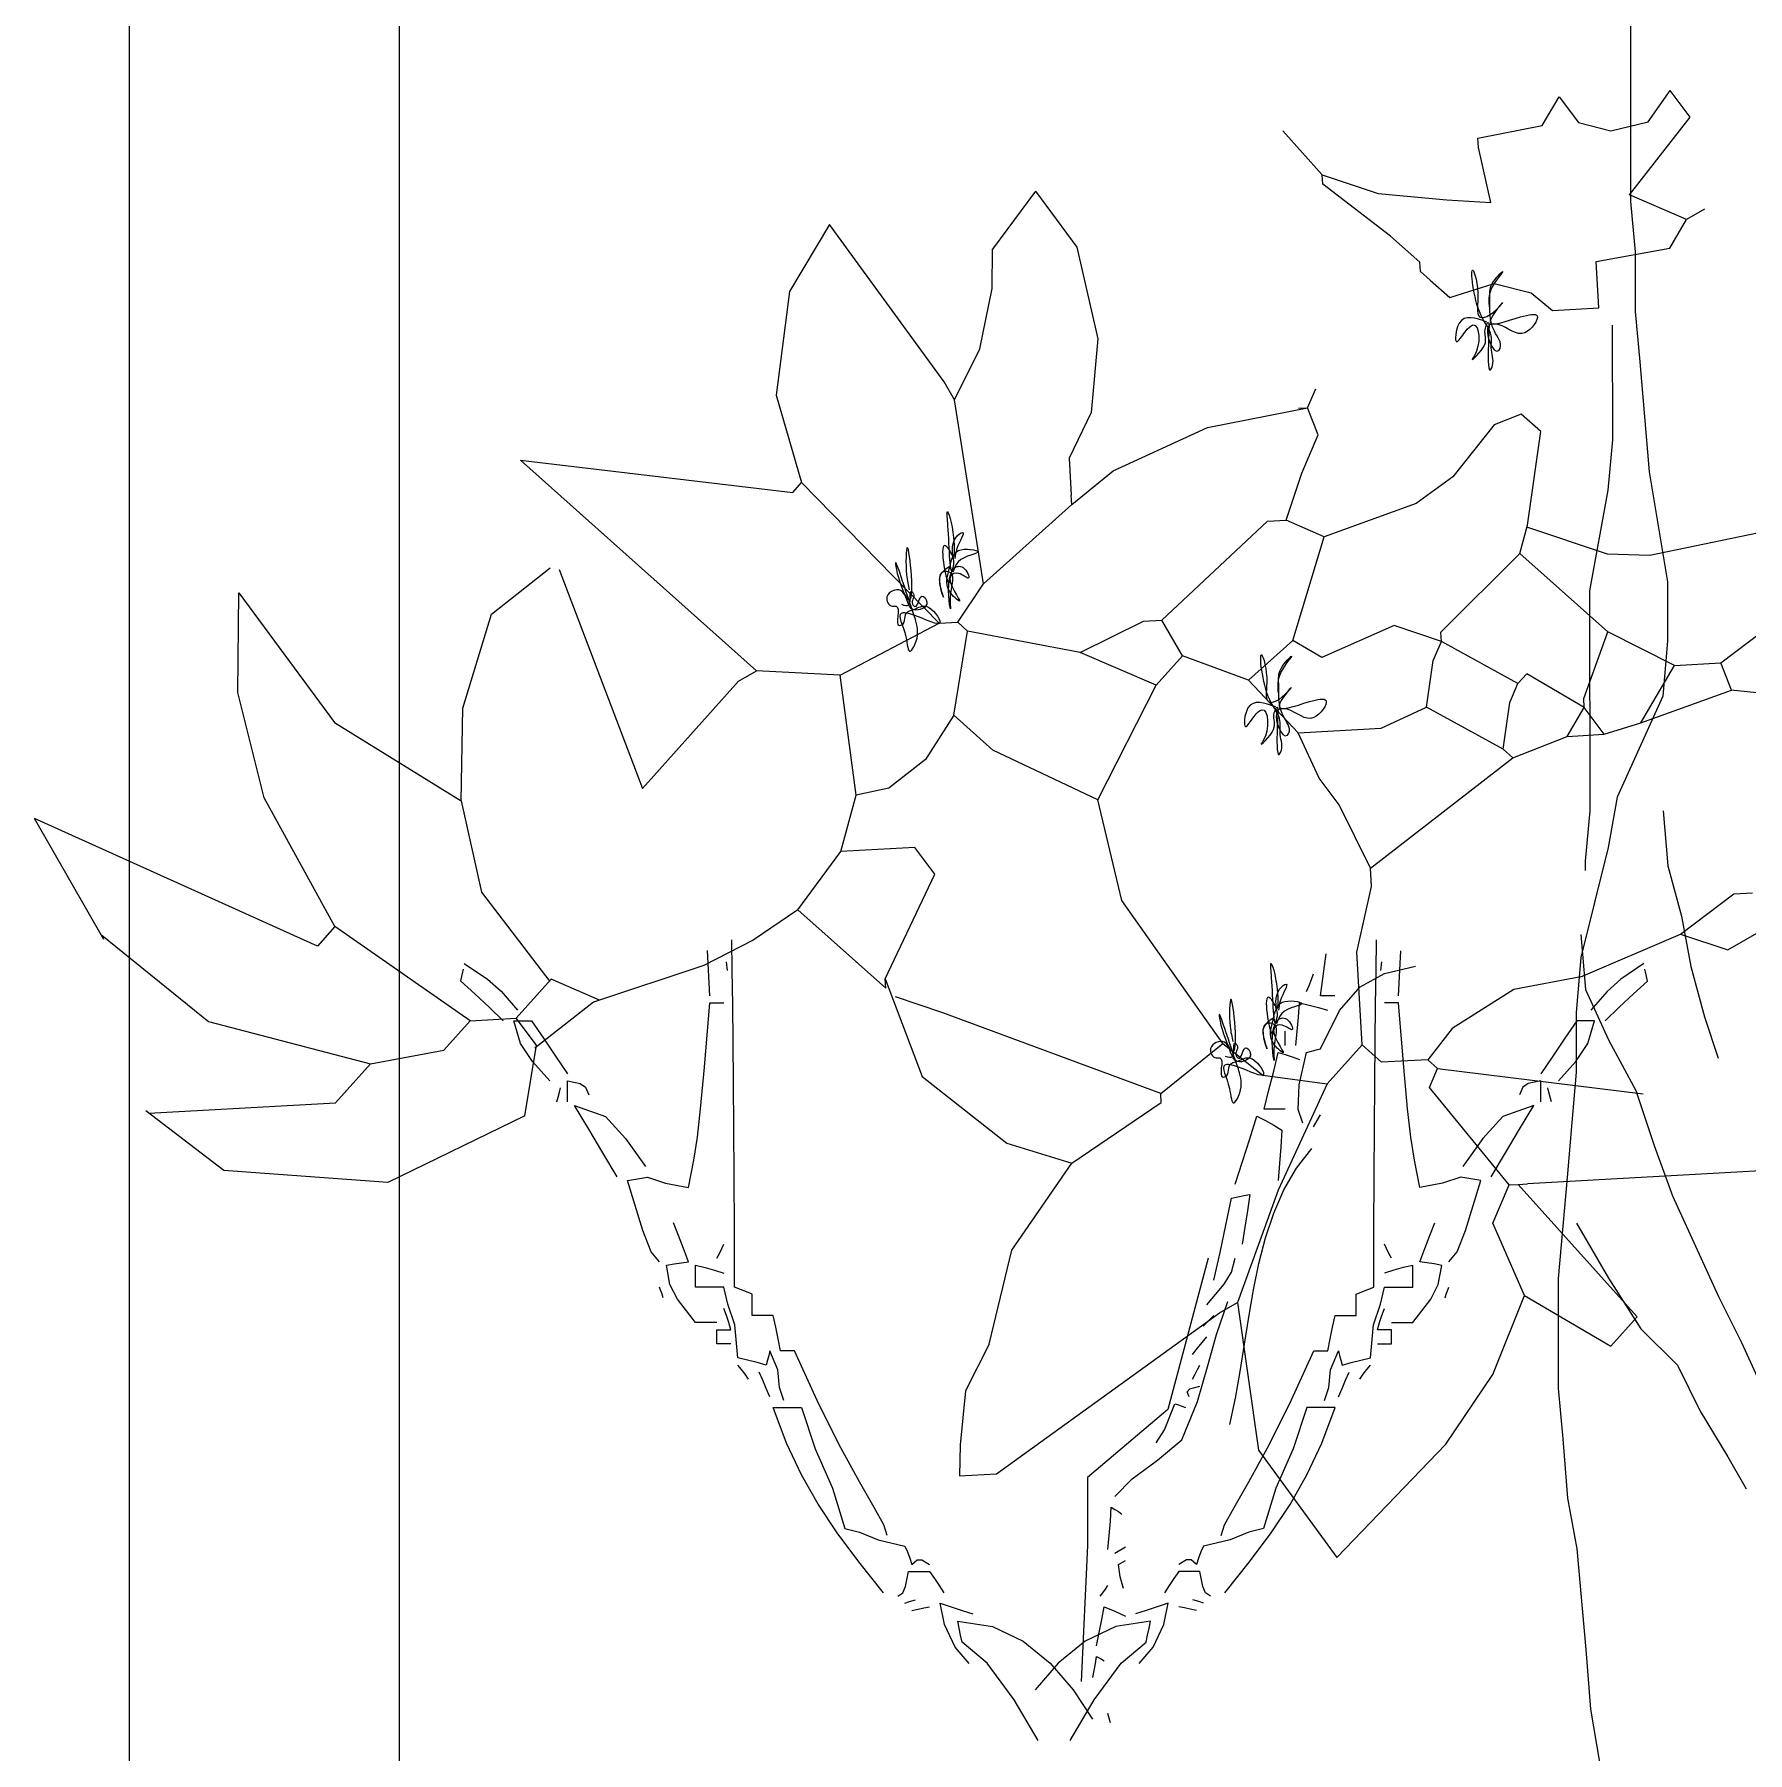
# Model space of a CAD drawing. Header units: millimetres. Extents: x -414464 to 1686, y -90036 to 108605.
# Drawn here: x -141581 to -141105.7, y 5668.5 to 6145.1 of the extents above; entities that cross this region are included whole.
import ezdxf

# ---------------------------------------------------------------- set-up
doc = ezdxf.new("R2010")
doc.units = ezdxf.units.MM
doc.header["$LTSCALE"] = 1000
doc.header["$MEASUREMENT"] = 0
doc.linetypes.add('AUDIT_D_120904163729-0', pattern=[0])
doc.layers.get('0').update_dxf_attribs({"linetype": 'AUDIT_D_120904163729-0'})
for name, color, linetype in [('Lawn', 7, 'Continuous'), ('Layer5', 100, 'Continuous'), ('sb shrubs', 1, 'Continuous'), ('sb-design', 3, 'Continuous')]:
    doc.layers.add(name, color=color, linetype=linetype)
doc.styles.add('ATTR', font='romans.shx', dxfattribs={"width": 0.8, "height": 0.7})

# ---------------------------------------------------------------- blocks, each defined once
blk = doc.blocks.new('TREEE')
at = {"layer": 'Layer5', "color": 24}
for points in [[(0.758, 63.131), (0.75, 54.179), (0.672, 53.322), (0.671, 52.31), (0.592, 51.454), (0.435, 49.586), (0.122, 47.718), (0.121, 46.706), (0.198, 45.772), (0.974, 44.059), (1.129, 43.202), (1.595, 41.334), (1.672, 40.399), (1.671, 39.387), (1.748, 38.531), (1.825, 37.597), (1.979, 35.884), (1.977, 34.016), (1.899, 33.16), (1.82, 32.148), (1.663, 31.292), (1.506, 29.579), (1.427, 28.567), (1.271, 27.633)], [(1.06, 52.077), (1.058, 50.13), (1.135, 49.274), (1.445, 47.561), (1.441, 43.825), (1.518, 42.968), (1.518, 42.813)], [(0.196, 43.826), (0.117, 42.892), (-0.117, 42.036), (-0.274, 41.18), (-0.508, 40.324), (-0.742, 39.623)], [(1.595, 41.723), (1.516, 40.789), (1.126, 39.933), (0.659, 39.077), (0.346, 38.143), (0.034, 37.287), (-0.746, 35.575), (-1.136, 34.797), (-1.526, 33.941), (-1.682, 33.708)], [(1.668, 36.819), (1.123, 35.885), (0.577, 35.029), (-0.046, 34.407), (-0.436, 33.629), (-0.904, 32.851), (-1.216, 32.306)]]:
    blk.add_lwpolyline(points, dxfattribs=at)
blk = doc.blocks.new('A$C3E916B73')
at = {"layer": 'sb shrubs', "color": 96}
for p, q in [((-5.583, 6.309), (-4.983, 7.234)), ((-4.983, 7.234), (-4.029, 6.346)), ((-8.072, 6.381), (-7.764, 6.381)), ((-8.054, 6.124), (-8.072, 6.381)), ((-7.764, 6.381), (-5.843, 5.151)), ((-5.689, 5.074), (-5.583, 6.309)), ((-4.029, 6.346), (-3.606, 5.791)), ((-7.983, 5.68), (-8.054, 6.124)), ((-3.606, 5.791), (-3.306, 5.151)), ((-7.765, 5.305), (-7.983, 5.68)), ((-3.306, 5.151), (-2.614, 5.612)), ((-2.614, 5.612), (-2.383, 5.382)), ((-7.765, 5.305), (-7.534, 4.536)), ((-2.383, 5.382), (-3.306, 4.228)), ((-5.843, 5.151), (-5.689, 5.074)), ((-3.306, 5.151), (-3.536, 4.536)), ((-5.3, 4.164), (-5.689, 5.074)), ((-7.534, 4.536), (-6.996, 3.844)), ((-3.536, 4.536), (-3.382, 4.228)), ((-4.843, 3.306), (-5.3, 4.164)), ((-3.382, 4.228), (-3.998, 3.383)), ((-3.382, 4.228), (-3.306, 4.228)), ((-3.306, 4.228), (-3.229, 4.228)), ((-0.738, 4.228), (-3.229, 4.228)), ((-7.524, 3.646), (-6.996, 3.844)), ((-6.996, 3.844), (-6.227, 3.383)), ((-12.674, 3.684), (-14.026, 3.507)), ((-11.507, 3.195), (-12.674, 3.684)), ((-8.195, 3.054), (-7.524, 3.646)), ((-14.026, 3.507), (-14.646, 2.976)), ((-3.921, 3.229), (-2.229, 3.536)), ((-6.227, 3.306), (-7.995, 2.537)), ((-6.227, 3.383), (-6.227, 3.306)), ((-6.227, 3.306), (-5.689, 2.921)), ((-5.371, 3.202), (-4.843, 3.306)), ((-4.843, 3.306), (-4.536, 2.998)), ((-3.998, 3.383), (-3.921, 3.229)), ((-11.507, 3.195), (-11.378, 2.614)), ((-5.689, 2.921), (-5.371, 3.202)), ((-4.382, 3.152), (-4.536, 2.998)), ((-3.998, 3.152), (-4.382, 3.152)), ((-3.921, 3.229), (-3.998, 3.152)), ((-3.782, 2.906), (-3.998, 3.152)), ((-14.622, 2.998), (-13.069, 2.998)), ((-13.069, 2.998), (-12.762, 2.691)), ((-8.456, 2.229), (-8.195, 3.054)), ((-4.536, 2.998), (-4.536, 2.229)), ((-5.689, 2.921), (-6.458, 1.691)), ((-3.253, 2.611), (-3.782, 2.906)), ((-14.083, 2.267), (-12.762, 2.691)), ((-12.762, 2.691), (-12.147, 2.614)), ((-12.147, 2.614), (-11.916, 2.383)), ((-11.378, 2.614), (-11.532, 2.383)), ((-10.884, 2.285), (-11.392, 2.64)), ((-2.691, 2.537), (-3.253, 2.611)), ((-7.995, 2.537), (-8.38, 2.383)), ((-2.691, 2.537), (-1.845, 2.229)), ((-11.916, 2.383), (-12.992, 1.538)), ((-11.916, 2.383), (-11.532, 2.383)), ((-11.224, 2.076), (-11.532, 2.383)), ((-9.952, 2.034), (-10.884, 2.285)), ((-8.456, 2.306), (-9.148, 1.615)), ((-8.456, 2.306), (-8.456, 2.229)), ((-1.845, 2.229), (-1.461, 2.383)), ((-1.461, 2.383), (-1.153, 2.229)), ((-14.928, 1.5), (-14.083, 2.267)), ((-10.833, 2.271), (-11.224, 2.076)), ((-8.456, 2.229), (-7.995, 1.384)), ((-4.536, 2.229), (-4.382, 1.691)), ((-1.845, 2.229), (-1.384, 1.922)), ((-11.76, 1.323), (-11.237, 2.093)), ((-9.533, 1.845), (-9.952, 2.034)), ((-1.384, 1.922), (-1.23, 1.922)), ((-9.148, 1.615), (-9.533, 1.845)), ((-13.146, 1.691), (-15.432, 0.503)), ((-12.992, 1.538), (-13.146, 1.691)), ((-9.148, 1.615), (-8.764, 1.153)), ((-6.458, 1.691), (-6.611, 0.846)), ((-4.382, 1.691), (-4.382, 1.538)), ((-14.914, 1.538), (-15.432, 0.503)), ((-12.992, 1.538), (-13.519, 0.438)), ((-4.382, 1.538), (-4.613, 0.999)), ((-4.382, 1.538), (-3.152, 0.692)), ((-11.886, 0.556), (-11.76, 1.323)), ((-7.995, 1.384), (-8.149, 1.153)), ((-8.764, 1.153), (-8.61, 0.692)), ((-8.149, 1.153), (-8.764, 1.153)), ((-4.613, 0.999), (-4.766, 0.769)), ((-6.611, 0.846), (-7.457, 0.384)), ((-6.611, 0.846), (-6.073, -0.077)), ((-4.766, 0.769), (-4.92, 0.384)), ((-8.61, 0.692), (-8.687, -0.308)), ((-8.336, 0.65), (-8.61, 0.692)), ((-8.019, 0.429), (-8.336, 0.65)), ((-3.229, 0.615), (-3.844, 0.231)), ((-3.152, 0.692), (-3.229, 0.615)), ((-3.229, 0.615), (-3.152, 0.231)), ((-3.152, 0.692), (-2.691, 0.538)), ((-13.519, 0.438), (-13.688, -0.447)), ((-12.9, -0.152), (-11.886, 0.556)), ((-11.886, 0.556), (-11.829, -0.211)), ((-10.968, -1.315), (-10.379, 0.538)), ((-10.379, 0.538), (-9.533, -0.308)), ((-7.765, 0.077), (-8.019, 0.429)), ((-2.691, 0.538), (-2.383, 0.538)), ((-2.691, 0.538), (-2.537, 0.308)), ((-2.383, 0.538), (-2.537, 0.308)), ((-2.383, 0.538), (-2.076, 0.461)), ((-2.076, 0.461), (-1.307, 0.231)), ((-2.076, 0.461), (-1.768, 0)), ((-7.457, 0.384), (-7.765, 0.077)), ((-4.92, 0.384), (-5.305, -0.077)), ((-4.92, 0.384), (-4.228, 0.384)), ((-4.228, 0.384), (-3.844, 0.231)), ((-2.537, 0.308), (-2.998, 0)), ((-2.537, 0.308), (-2.537, 0.231)), ((-0.846, 0.308), (-1.307, 0.231)), ((-3.844, 0.231), (-3.767, -0.154)), ((-3.152, 0.231), (-3.075, 0.077)), ((-2.537, 0.231), (-2.306, -0.308)), ((-1.307, 0.231), (-1.384, 0)), ((-7.765, 0.077), (-7.611, -0.615)), ((-3.075, 0.077), (-3.69, -0.308)), ((-2.998, 0), (-3.075, 0.077)), ((-1.768, 0), (-2.306, -0.308)), ((-1.768, 0), (-1.384, 0)), ((-1.384, 0), (-0.923, -0.308)), ((-6.073, -0.077), (-6.688, -0.384)), ((-6.073, -0.077), (-5.843, -0.308)), ((-5.305, -0.077), (-5.843, -0.308)), ((-5.305, -0.077), (-4.92, -0.384)), ((-13.632, -1.273), (-12.9, -0.152)), ((-11.829, -0.211), (-11.548, -0.978)), ((-4.689, -0.231), (-4.92, -0.384)), ((-4.074, -0.461), (-4.689, -0.231)), ((-3.767, -0.154), (-3.69, -0.308)), ((-9.379, -0.384), (-11.235, -2.24)), ((-9.533, -0.308), (-9.379, -0.384)), ((-8.687, -0.308), (-9.379, -0.384)), ((-8.687, -0.308), (-7.842, -0.692)), ((-6.688, -0.384), (-7.611, -0.615)), ((-6.688, -0.384), (-6.15, -0.615)), ((-5.843, -0.308), (-5.996, -0.615)), ((-4.92, -0.384), (-4.613, -1.23)), ((-3.69, -0.308), (-4.074, -0.461)), ((-3.69, -0.308), (-3.69, -0.384)), ((-3.69, -0.384), (-2.998, -0.999)), ((-2.306, -0.308), (-2.998, -0.999)), ((-13.688, -0.447), (-13.632, -1.273)), ((-7.842, -0.692), (-8.918, -1.922)), ((-7.842, -0.692), (-7.688, -0.692)), ((-7.611, -0.615), (-7.688, -0.692)), ((-7.688, -0.692), (-7.457, -0.999)), ((-6.15, -0.615), (-5.996, -0.615)), ((-5.996, -0.615), (-5.074, -1.384)), ((-11.548, -0.978), (-11.041, -1.333)), ((-2.271, -0.952), (-2.927, -1.213)), ((-1.922, -0.922), (-2.271, -0.952)), ((-0.384, -1.153), (-1.922, -0.922)), ((-7.457, -0.999), (-7.611, -2.537)), ((-7.457, -0.999), (-6.688, -1.614)), ((-2.998, -0.999), (-2.921, -1.23)), ((-4.613, -1.23), (-4.92, -1.384)), ((-3.833, -1.461), (-4.613, -1.23)), ((-2.921, -1.23), (-2.768, -1.999)), ((-5.074, -1.384), (-4.92, -1.384)), ((-4.92, -1.384), (-4.766, -1.768)), ((-3.518, -1.667), (-3.833, -1.461)), ((-6.688, -1.614), (-6.329, -1.874)), ((-6.688, -1.614), (-6.688, -1.691)), ((-6.688, -1.999), (-6.688, -1.691)), ((-3.152, -2.076), (-3.518, -1.667)), ((-11.235, -2.24), (-8.995, -1.845)), ((-8.995, -1.845), (-8.918, -1.922)), ((-4.766, -1.768), (-4.613, -2.076)), ((-9.087, -2.658), (-8.918, -1.922)), ((-6.329, -1.874), (-5.528, -2.19)), ((-6.486, -2.369), (-6.688, -1.999)), ((-4.613, -2.076), (-4.689, -2.306)), ((-2.921, -2.153), (-3.152, -2.076)), ((-2.768, -1.999), (-2.921, -2.153)), ((-5.528, -2.19), (-4.689, -2.306)), ((-6.394, -2.974), (-6.486, -2.369)), ((-4.766, -2.306), (-4.689, -2.306)), ((-4.689, -2.306), (-4.613, -2.46)), ((-7.611, -2.537), (-7.688, -2.691)), ((-7.611, -2.537), (-7.379, -2.947)), ((-8.929, -3.511), (-9.087, -2.658)), ((-7.688, -2.691), (-8.566, -4.048)), ((-7.379, -2.947), (-7.248, -3.442)), ((-6.526, -3.745), (-6.394, -2.974)), ((-2.783, -3.153), (-2.614, -2.998)), ((-2.614, -2.998), (-2.229, -2.998)), ((-2.229, -2.998), (-2.229, -3.383)), ((-3.613, -3.306), (-3.46, -3.152)), ((-3.46, -3.152), (-3.085, -3.249)), ((-3.085, -3.249), (-2.783, -3.153)), ((-3.613, -3.306), (-3.69, -3.383)), ((-3.69, -3.383), (-3.69, -3.459)), ((-2.229, -3.383), (-1.614, -3.459)), ((-8.566, -4.048), (-8.929, -3.511)), ((-7.248, -3.442), (-7.226, -3.767)), ((-3.69, -3.459), (-3.921, -3.69)), ((-1.614, -3.459), (-1.461, -3.69)), ((-3.921, -3.69), (-4.459, -4.151)), ((-1.461, -3.69), (-1.922, -3.921)), ((-1.307, -3.767), (-1.461, -3.69)), ((-6.842, -4.228), (-7.226, -3.767)), ((-6.842, -4.228), (-6.526, -3.745)), ((-4.004, -4.047), (-3.439, -3.965)), ((-3.439, -3.965), (-3.075, -3.921)), ((-3.075, -3.921), (-3.152, -4.382)), ((-1.922, -3.921), (-1.384, -4.536)), ((-4.459, -4.228), (-4.004, -4.047)), ((-4.459, -4.228), (-4.766, -4.613)), ((-4.459, -4.151), (-4.459, -4.228)), ((-3.152, -4.382), (-3.152, -4.459)), ((-3.152, -4.459), (-2.614, -4.536)), ((-2.614, -4.536), (-2.46, -4.766)), ((-2.46, -4.766), (-2.31, -4.543)), ((-2.31, -4.543), (-2.047, -4.46)), ((-2.047, -4.46), (-1.732, -4.515)), ((-1.732, -4.515), (-1.537, -4.766)), ((-1.384, -4.536), (-1.537, -4.766))]:
    blk.add_line(p, q, dxfattribs=at)
blk.add_arc((-11.507, 3.195), 0.00000961, 12.8043, 67.5333, dxfattribs=at)
blk = doc.blocks.new('gt')
at = {"layer": 'sb-design', "color": 46}
for p, q in [((597.9918, 207.1282), (597.9912, 207.1796)), ((599.0604, 207.1282), (599.061, 207.1796)), ((597.9543, 207.0863), (597.9507, 207.1614)), ((598.9684, 207.0863), (598.9777, 207.1564)), ((599.0979, 207.0863), (599.1015, 207.1614)), ((597.5411, 207.111), (597.5434, 207.1212)), ((597.5434, 207.1212), (597.5455, 207.1309)), ((597.547, 207.1403), (597.5855, 207.114)), ((597.9836, 207.1286), (597.9821, 207.1426)), ((597.9925, 207.0717), (597.9918, 207.1282)), ((598.9531, 207.1133), (598.9566, 207.1227)), ((599.0339, 207.1014), (599.0746, 207.1234)), ((599.0597, 207.0717), (599.0604, 207.1282)), ((599.0686, 207.1286), (599.0701, 207.1426)), ((599.0746, 207.1234), (599.1261, 207.1358)), ((599.5052, 207.1403), (599.4667, 207.114)), ((599.5088, 207.1212), (599.5067, 207.1309)), ((599.5111, 207.111), (599.5088, 207.1212)), ((597.5646, 207.0895), (597.5411, 207.111)), ((597.5881, 207.0675), (597.5646, 207.0895)), ((597.5855, 207.114), (597.6083, 207.0939)), ((597.6083, 207.0939), (597.635, 207.0628)), ((598.9449, 207.0934), (598.9493, 207.1036)), ((598.9493, 207.1036), (598.9531, 207.1133)), ((598.9999, 207.0622), (599.0339, 207.1014)), ((599.4439, 207.0939), (599.4172, 207.0628)), ((599.4667, 207.114), (599.4439, 207.0939)), ((599.4641, 207.0675), (599.4876, 207.0895)), ((599.4876, 207.0895), (599.5111, 207.111)), ((597.6115, 207.0452), (597.5881, 207.0675)), ((597.9455, 206.9679), (597.9543, 207.0746)), ((597.9543, 207.0746), (597.9624, 207.0746)), ((597.9624, 207.0746), (597.9704, 207.0746)), ((597.9704, 207.0746), (597.9777, 207.0746)), ((597.9932, 207.0099), (597.9925, 207.0717)), ((598.9316, 207.0511), (598.9332, 207.0746)), ((598.9332, 207.0746), (598.9493, 207.071)), ((598.9493, 207.071), (598.9648, 207.0672)), ((598.9648, 207.0672), (598.9801, 207.0628)), ((598.9766, 207.0863), (598.9684, 207.0863)), ((598.9684, 206.9983), (598.9999, 207.0622)), ((598.9845, 207.0863), (598.9766, 207.0863)), ((598.9919, 207.0863), (598.9845, 207.0863)), ((599.059, 207.0099), (599.0597, 207.0717)), ((599.0818, 207.0746), (599.0745, 207.0746)), ((599.0898, 207.0746), (599.0818, 207.0746)), ((599.0979, 207.0746), (599.0898, 207.0746)), ((599.1067, 206.9679), (599.0979, 207.0746)), ((599.4407, 207.0452), (599.4641, 207.0675)), ((597.6402, 207.0071), (597.6291, 207.0452)), ((597.6291, 207.0452), (597.6394, 207.0452)), ((597.6394, 207.0452), (597.6491, 207.0452)), ((597.6491, 207.0452), (597.6585, 207.0452)), ((597.6585, 207.0452), (597.6784, 207.0159)), ((598.9296, 207.0276), (598.9316, 207.0511)), ((599.3937, 207.0452), (599.3738, 207.0159)), ((599.4031, 207.0452), (599.3937, 207.0452)), ((599.4128, 207.0452), (599.4031, 207.0452)), ((599.412, 207.0071), (599.4231, 207.0452)), ((599.4231, 207.0452), (599.4128, 207.0452)), ((597.6599, 206.9773), (597.6402, 207.0071)), ((597.6784, 207.0159), (597.6984, 206.9865)), ((597.9939, 206.9421), (597.9932, 207.0099)), ((598.9097, 207.0202), (598.9097, 207.0276)), ((598.9097, 207.0123), (598.9097, 207.0202)), ((598.9097, 207.0042), (598.9097, 207.0123)), ((598.9273, 207.0042), (598.9296, 207.0276)), ((599.0583, 206.9421), (599.059, 207.0099)), ((599.3738, 207.0159), (599.3538, 206.9865)), ((599.3923, 206.9773), (599.412, 207.0071)), ((597.689, 206.9455), (597.6599, 206.9773)), ((597.6984, 206.9865), (597.7184, 206.9572)), ((598.8906, 206.9616), (598.898, 206.9924)), ((598.898, 206.9924), (598.9097, 206.9889)), ((598.9097, 206.9889), (598.9214, 206.985)), ((598.9214, 206.985), (598.9332, 206.9807)), ((598.9329, 206.9385), (598.9449, 206.9924)), ((598.9449, 206.9924), (598.9531, 206.9947)), ((598.9531, 206.9947), (598.961, 206.9968)), ((598.961, 206.9968), (598.9684, 206.9983)), ((599.3538, 206.9865), (599.3338, 206.9572)), ((599.3632, 206.9455), (599.3923, 206.9773)), ((597.7184, 206.9455), (597.7392, 206.9407)), ((597.7184, 206.9337), (597.7184, 206.9455)), ((597.9393, 206.8986), (597.9455, 206.9679)), ((598.8827, 206.9302), (598.8906, 206.9616)), ((599.1129, 206.8986), (599.1067, 206.9679)), ((599.3338, 206.9455), (599.313, 206.9407)), ((599.3338, 206.9337), (599.3338, 206.9455)), ((597.7007, 206.9103), (597.703, 206.9184)), ((597.703, 206.9184), (597.7051, 206.9263)), ((597.7051, 206.9263), (597.7066, 206.9337)), ((597.7184, 206.922), (597.7184, 206.9337)), ((597.7184, 206.9103), (597.7184, 206.922)), ((597.7392, 206.9407), (597.7483, 206.9346)), ((597.7483, 206.9346), (597.7536, 206.922)), ((597.9944, 206.868), (597.9939, 206.9421)), ((598.8745, 206.8985), (598.8827, 206.9302)), ((598.9314, 206.8976), (598.9329, 206.9385)), ((599.0578, 206.868), (599.0583, 206.9421)), ((599.3039, 206.9346), (599.2986, 206.922)), ((599.313, 206.9407), (599.3039, 206.9346)), ((599.3338, 206.922), (599.3338, 206.9337)), ((599.3338, 206.9103), (599.3338, 206.922)), ((599.3471, 206.9263), (599.3456, 206.9337)), ((599.3492, 206.9184), (599.3471, 206.9263)), ((599.3515, 206.9103), (599.3492, 206.9184)), ((597.7301, 206.9044), (597.7811, 206.8863)), ((597.7536, 206.8653), (597.7301, 206.9044)), ((597.934, 206.8521), (597.9393, 206.8986)), ((598.8862, 206.8985), (598.8745, 206.8985)), ((598.898, 206.8985), (598.8862, 206.8985)), ((598.9097, 206.8985), (598.898, 206.8985)), ((598.939, 206.875), (598.9314, 206.8976)), ((598.9625, 206.8794), (598.9684, 206.8891)), ((599.1182, 206.8521), (599.1129, 206.8986)), ((599.3221, 206.9044), (599.2711, 206.8863)), ((599.2986, 206.8653), (599.3221, 206.9044)), ((597.777, 206.8257), (597.7536, 206.8653)), ((597.7811, 206.8863), (597.8144, 206.8497)), ((597.9949, 206.787), (597.9944, 206.868)), ((598.851, 206.8492), (598.8627, 206.8868)), ((598.8627, 206.8868), (598.8768, 206.8794)), ((598.8768, 206.8794), (598.8906, 206.8715)), ((598.8906, 206.8715), (598.9038, 206.8633)), ((598.9038, 206.8633), (598.9023, 206.836)), ((598.9566, 206.8692), (598.9625, 206.8794)), ((599.0573, 206.787), (599.0578, 206.868)), ((599.2711, 206.8863), (599.2378, 206.8497)), ((599.2752, 206.8257), (599.2986, 206.8653)), ((597.8144, 206.8497), (597.8475, 206.8034)), ((597.9278, 206.8135), (597.934, 206.8521)), ((598.8389, 206.8117), (598.851, 206.8492)), ((598.9023, 206.836), (598.9003, 206.8081)), ((598.9283, 206.8004), (598.9537, 206.8331)), ((599.1244, 206.8135), (599.1182, 206.8521)), ((599.2378, 206.8497), (599.2047, 206.8034)), ((597.8005, 206.7858), (597.777, 206.8257)), ((597.9191, 206.7682), (597.9278, 206.8135)), ((598.8264, 206.7741), (598.8389, 206.8117)), ((598.9003, 206.8081), (598.898, 206.78)), ((599.1331, 206.7682), (599.1244, 206.8135)), ((599.2517, 206.7858), (599.2752, 206.8257)), ((597.8181, 206.78), (597.8513, 206.7853)), ((597.8435, 206.6967), (597.8181, 206.78)), ((597.8513, 206.7853), (597.8812, 206.7755)), ((597.8812, 206.7755), (597.9191, 206.7682)), ((597.9952, 206.6988), (597.9949, 206.787)), ((598.9075, 206.7645), (598.9283, 206.8004)), ((599.057, 206.6988), (599.0573, 206.787)), ((599.171, 206.7755), (599.1331, 206.7682)), ((599.2009, 206.7853), (599.171, 206.7755)), ((599.2341, 206.78), (599.2009, 206.7853)), ((599.2087, 206.6967), (599.2341, 206.78)), ((598.8111, 206.7057), (598.8205, 206.7506)), ((598.8205, 206.7506), (598.831, 206.7529)), ((598.831, 206.7529), (598.8413, 206.755)), ((598.8413, 206.755), (598.851, 206.7565)), ((598.851, 206.7565), (598.8471, 206.7295)), ((598.8906, 206.7259), (598.9075, 206.7645)), ((598.8471, 206.7295), (598.8427, 206.7022)), ((598.877, 206.6849), (598.8906, 206.7259)), ((597.8572, 206.6617), (597.8435, 206.6967)), ((597.9026, 206.6884), (597.8944, 206.7095)), ((597.9108, 206.6669), (597.9026, 206.6884)), ((597.9954, 206.6027), (597.9952, 206.6988)), ((598.8014, 206.6602), (598.8111, 206.7057)), ((598.8427, 206.7022), (598.8381, 206.6743)), ((599.0568, 206.6027), (599.057, 206.6988)), ((599.1414, 206.6669), (599.1496, 206.6884)), ((599.1496, 206.6884), (599.1578, 206.7095)), ((599.195, 206.6617), (599.2087, 206.6967)), ((597.8709, 206.645), (597.8572, 206.6617)), ((597.9191, 206.645), (597.9108, 206.6669)), ((597.9704, 206.659), (597.9742, 206.6669)), ((597.9742, 206.6669), (597.9777, 206.6743)), ((598.7911, 206.6145), (598.8014, 206.6602)), ((598.866, 206.6422), (598.877, 206.6849)), ((599.078, 206.6669), (599.0745, 206.6743)), ((599.0818, 206.659), (599.078, 206.6669)), ((599.1331, 206.645), (599.1414, 206.6669)), ((599.1813, 206.645), (599.195, 206.6617)), ((597.8827, 206.6391), (597.8952, 206.6414)), ((597.8884, 206.6074), (597.8827, 206.6391)), ((597.8952, 206.6414), (597.9073, 206.6435)), ((597.9073, 206.6435), (597.9191, 206.645)), ((597.9308, 206.6391), (597.9469, 206.6353)), ((597.9308, 206.6273), (597.9308, 206.6391)), ((597.9469, 206.6353), (597.9624, 206.6309)), ((597.966, 206.6509), (597.9704, 206.659)), ((598.8207, 206.6276), (598.8264, 206.6509)), ((598.857, 206.5982), (598.866, 206.6422)), ((599.0862, 206.6509), (599.0818, 206.659)), ((599.1053, 206.6353), (599.0898, 206.6309)), ((599.1214, 206.6391), (599.1053, 206.6353)), ((599.1214, 206.6273), (599.1214, 206.6391)), ((599.1449, 206.6435), (599.1331, 206.645)), ((599.157, 206.6414), (599.1449, 206.6435)), ((599.1695, 206.6391), (599.157, 206.6414)), ((599.1638, 206.6074), (599.1695, 206.6391)), ((597.9008, 206.5828), (597.8884, 206.6074)), ((597.9308, 206.6153), (597.9308, 206.6273)), ((597.9308, 206.6027), (597.9308, 206.6153)), ((597.9624, 206.6309), (597.9777, 206.6262)), ((599.0898, 206.6309), (599.0745, 206.6262)), ((599.1214, 206.6153), (599.1214, 206.6273)), ((599.1214, 206.6027), (599.1214, 206.6153)), ((599.1514, 206.5828), (599.1638, 206.6074)), ((597.8732, 206.5969), (597.8709, 206.6027)), ((597.8753, 206.591), (597.8732, 206.5969)), ((597.8768, 206.5851), (597.8753, 206.591)), ((597.9308, 206.5441), (597.9008, 206.5828)), ((597.9469, 206.6027), (597.9308, 206.6027)), ((597.9624, 206.6027), (597.9469, 206.6027)), ((597.9777, 206.6027), (597.9624, 206.6027)), ((597.9844, 206.5749), (597.9777, 206.6027)), ((597.9962, 206.5406), (597.9844, 206.5749)), ((598.0056, 206.5992), (597.9954, 206.6027)), ((598.0153, 206.5953), (598.0056, 206.5992)), ((598.0247, 206.591), (598.0153, 206.5953)), ((598.0247, 206.5793), (598.0247, 206.591)), ((598.0247, 206.5675), (598.0247, 206.5793)), ((599.0275, 206.591), (599.0369, 206.5953)), ((599.0275, 206.5793), (599.0275, 206.591)), ((599.0275, 206.5675), (599.0275, 206.5793)), ((599.0369, 206.5953), (599.0466, 206.5992)), ((599.0466, 206.5992), (599.0568, 206.6027)), ((599.056, 206.5406), (599.0678, 206.5749)), ((599.0678, 206.5749), (599.0745, 206.6027)), ((599.0745, 206.6027), (599.0898, 206.6027)), ((599.0898, 206.6027), (599.1053, 206.6027)), ((599.1053, 206.6027), (599.1214, 206.6027)), ((599.1214, 206.5441), (599.1514, 206.5828)), ((599.1754, 206.5851), (599.1769, 206.591)), ((599.1769, 206.591), (599.179, 206.5969)), ((599.179, 206.5969), (599.1813, 206.6027)), ((597.9821, 206.5558), (597.9777, 206.5675)), ((597.9859, 206.5441), (597.9821, 206.5558)), ((598.0247, 206.5558), (598.0247, 206.5675)), ((598.0364, 206.5558), (598.0247, 206.5558)), ((598.0482, 206.5558), (598.0364, 206.5558)), ((598.0599, 206.5558), (598.0482, 206.5558)), ((598.0643, 206.5367), (598.0599, 206.5558)), ((598.9879, 206.5367), (598.9923, 206.5558)), ((598.9923, 206.5558), (599.004, 206.5558)), ((599.004, 206.5558), (599.0158, 206.5558)), ((599.0158, 206.5558), (599.0275, 206.5558)), ((599.0275, 206.5558), (599.0275, 206.5675)), ((599.0663, 206.5441), (599.0701, 206.5558)), ((599.0701, 206.5558), (599.0745, 206.5675)), ((597.9425, 206.5441), (597.9308, 206.5441)), ((597.9543, 206.5441), (597.9425, 206.5441)), ((597.966, 206.5441), (597.9543, 206.5441)), ((597.966, 206.5323), (597.9742, 206.5323)), ((597.966, 206.5249), (597.966, 206.5323)), ((597.966, 206.517), (597.966, 206.5249)), ((597.9742, 206.5323), (597.9821, 206.5323)), ((597.9821, 206.5323), (597.9895, 206.5323)), ((597.9895, 206.5323), (597.9859, 206.5441)), ((598.0012, 206.4854), (597.9962, 206.5406)), ((598.0681, 206.517), (598.0643, 206.5367)), ((598.9841, 206.517), (598.9879, 206.5367)), ((599.051, 206.4854), (599.056, 206.5406)), ((599.0627, 206.5323), (599.0663, 206.5441)), ((599.0701, 206.5323), (599.0627, 206.5323)), ((599.078, 206.5323), (599.0701, 206.5323)), ((599.0862, 206.5323), (599.078, 206.5323)), ((599.0862, 206.5441), (599.0979, 206.5441)), ((599.0862, 206.5249), (599.0862, 206.5323)), ((599.0862, 206.517), (599.0862, 206.5249)), ((599.0979, 206.5441), (599.1097, 206.5441)), ((599.1097, 206.5441), (599.1214, 206.5441)), ((597.966, 206.5088), (597.966, 206.517)), ((597.9742, 206.5088), (597.966, 206.5088)), ((597.9821, 206.5088), (597.9742, 206.5088)), ((597.9895, 206.5088), (597.9821, 206.5088)), ((598.0525, 206.4897), (598.0505, 206.4818)), ((598.054, 206.4971), (598.0525, 206.4897)), ((598.0672, 206.4656), (598.054, 206.4971)), ((598.0716, 206.4971), (598.0681, 206.517)), ((598.0798, 206.4971), (598.0716, 206.4971)), ((598.0877, 206.4971), (598.0798, 206.4971)), ((598.0951, 206.4971), (598.0877, 206.4971)), ((598.1354, 206.4084), (598.0951, 206.4971)), ((598.9168, 206.4084), (598.9571, 206.4971)), ((598.9571, 206.4971), (598.9645, 206.4971)), ((598.9645, 206.4971), (598.9724, 206.4971)), ((598.9724, 206.4971), (598.9806, 206.4971)), ((598.9806, 206.4971), (598.9841, 206.517)), ((598.985, 206.4656), (598.9982, 206.4971)), ((598.9982, 206.4971), (598.9997, 206.4897)), ((598.9997, 206.4897), (599.0017, 206.4818)), ((599.0627, 206.5088), (599.0701, 206.5088)), ((599.0701, 206.5088), (599.078, 206.5088)), ((599.078, 206.5088), (599.0862, 206.5088)), ((599.0862, 206.5088), (599.0862, 206.517)), ((598.0173, 206.4818), (598.0012, 206.4854)), ((598.0071, 206.4662), (598.0012, 206.4736)), ((598.013, 206.4583), (598.0071, 206.4662)), ((598.0329, 206.478), (598.0173, 206.4818)), ((598.0482, 206.4736), (598.0329, 206.478)), ((598.0423, 206.4486), (598.0364, 206.4619)), ((598.0505, 206.4818), (598.0482, 206.4736)), ((598.0699, 206.4362), (598.0672, 206.4656)), ((598.9823, 206.4362), (598.985, 206.4656)), ((599.0017, 206.4818), (599.004, 206.4736)), ((599.004, 206.4736), (599.0193, 206.478)), ((599.0099, 206.4486), (599.0158, 206.4619)), ((599.0193, 206.478), (599.0349, 206.4818)), ((599.0349, 206.4818), (599.051, 206.4854)), ((599.0392, 206.4583), (599.0451, 206.4662)), ((599.0451, 206.4662), (599.051, 206.4736)), ((598.0188, 206.4502), (598.013, 206.4583)), ((598.0482, 206.4349), (598.0423, 206.4486)), ((598.054, 206.4208), (598.0482, 206.4349)), ((598.0775, 206.4149), (598.0699, 206.4362)), ((598.9747, 206.4149), (598.9823, 206.4362)), ((598.9982, 206.4208), (599.004, 206.4349)), ((599.004, 206.4349), (599.0099, 206.4486)), ((599.0334, 206.4502), (599.0392, 206.4583)), ((598.082, 206.3439), (598.0599, 206.4032)), ((598.0599, 206.4032), (598.076, 206.4032)), ((598.076, 206.4032), (598.0916, 206.4032)), ((598.0916, 206.4032), (598.1069, 206.4032)), ((598.1069, 206.4032), (598.1293, 206.3347)), ((598.172, 206.3363), (598.1354, 206.4084)), ((598.8802, 206.3363), (598.9168, 206.4084)), ((598.9453, 206.4032), (598.9229, 206.3347)), ((598.9606, 206.4032), (598.9453, 206.4032)), ((598.9762, 206.4032), (598.9606, 206.4032)), ((598.9702, 206.3439), (598.9923, 206.4032)), ((598.9923, 206.4032), (598.9762, 206.4032)), ((598.1066, 206.2911), (598.082, 206.3439)), ((598.1293, 206.3347), (598.1583, 206.2694)), ((598.2032, 206.2797), (598.172, 206.3363)), ((598.849, 206.2797), (598.8802, 206.3363)), ((598.9229, 206.3347), (598.8939, 206.2694)), ((598.9456, 206.2911), (598.9702, 206.3439)), ((598.1343, 206.2424), (598.1066, 206.2911)), ((598.9179, 206.2424), (598.9456, 206.2911)), ((598.1583, 206.2694), (598.1785, 206.2025)), ((598.2275, 206.2373), (598.2032, 206.2797)), ((598.8247, 206.2373), (598.849, 206.2797)), ((598.8939, 206.2694), (598.8737, 206.2025)), ((598.1658, 206.1952), (598.1343, 206.2424)), ((598.8864, 206.1952), (598.9179, 206.2424)), ((598.2018, 206.1472), (598.1658, 206.1952)), ((598.1785, 206.2025), (598.203, 206.1962)), ((598.203, 206.1962), (598.2341, 206.1834)), ((598.8492, 206.1962), (598.8181, 206.1834)), ((598.8737, 206.2025), (598.8492, 206.1962)), ((598.8504, 206.1472), (598.8864, 206.1952)), ((598.243, 206.0957), (598.2018, 206.1472)), ((598.8092, 206.0957), (598.8504, 206.1472))]:
    blk.add_line(p, q, dxfattribs=at)
at = {"layer": 'sb-design', "color": 36}
for p, q in [((598.7794, 206.5734), (598.8085, 206.6076)), ((598.8085, 206.6076), (598.8207, 206.6276)), ((598.7954, 206.5245), (598.8146, 206.5793)), ((598.8492, 206.5533), (598.857, 206.5982)), ((598.7794, 206.5441), (598.7853, 206.5499)), ((598.7853, 206.5499), (598.7911, 206.5558)), ((598.8421, 206.5081), (598.8492, 206.5533)), ((598.772, 206.5111), (598.7794, 206.5206)), ((598.7735, 206.5382), (598.7794, 206.5441)), ((598.7809, 206.4704), (598.7954, 206.5245)), ((598.7559, 206.4912), (598.7641, 206.5015)), ((598.7641, 206.5015), (598.772, 206.5111)), ((598.8349, 206.4629), (598.8421, 206.5081)), ((598.7603, 206.4583), (598.7641, 206.4662)), ((598.7641, 206.4662), (598.7677, 206.4736)), ((598.7641, 206.4132), (598.7809, 206.4704)), ((598.827, 206.4184), (598.8349, 206.4629)), ((598.7468, 206.4293), (598.7514, 206.4339)), ((598.7514, 206.4339), (598.7677, 206.4384)), ((598.7559, 206.4502), (598.7603, 206.4583)), ((598.709, 206.3661), (598.7266, 206.4091)), ((598.7266, 206.4091), (598.7325, 206.4076)), ((598.7325, 206.4076), (598.7383, 206.4055)), ((598.7383, 206.3492), (598.7641, 206.4132)), ((598.7383, 206.4055), (598.7442, 206.4032)), ((598.7501, 206.4208), (598.7468, 206.4293)), ((598.8176, 206.375), (598.827, 206.4184)), ((598.6953, 206.3445), (598.709, 206.3661)), ((598.6977, 206.3157), (598.7383, 206.3492)), ((598.6557, 206.2849), (598.6977, 206.3157)), ((598.6268, 206.2553), (598.6557, 206.2849)), ((598.2433, 206.2081), (598.2275, 206.2373)), ((598.6194, 206.2142), (598.621, 206.2377)), ((598.621, 206.2377), (598.6268, 206.2341)), ((598.6268, 206.2341), (598.6327, 206.2303)), ((598.8089, 206.2081), (598.8247, 206.2373)), ((598.2489, 206.1908), (598.2433, 206.2081)), ((598.6174, 206.1908), (598.6194, 206.2142)), ((598.6327, 206.2303), (598.6386, 206.226)), ((598.8033, 206.1908), (598.8089, 206.2081)), ((598.2341, 206.1834), (598.2782, 206.1732)), ((598.6151, 206.1673), (598.6174, 206.1908)), ((598.8181, 206.1834), (598.774, 206.1732)), ((598.2782, 206.1732), (598.2826, 206.1634)), ((598.2826, 206.1634), (598.2864, 206.1532)), ((598.2864, 206.1532), (598.29, 206.1426)), ((598.29, 206.1426), (598.2989, 206.1505)), ((598.2989, 206.1505), (598.3065, 206.1505)), ((598.3065, 206.1505), (598.3193, 206.1426)), ((598.6268, 206.1614), (598.6444, 206.1716)), ((598.6327, 206.1426), (598.6444, 206.1493)), ((598.7457, 206.1505), (598.7329, 206.1426)), ((598.7533, 206.1505), (598.7457, 206.1505)), ((598.7622, 206.1426), (598.7533, 206.1505)), ((598.7658, 206.1532), (598.7622, 206.1426)), ((598.7696, 206.1634), (598.7658, 206.1532)), ((598.774, 206.1732), (598.7696, 206.1634)), ((598.2795, 206.1059), (598.2841, 206.1309)), ((598.2841, 206.1309), (598.2958, 206.1309)), ((598.2958, 206.1309), (598.3076, 206.1309)), ((598.3076, 206.1309), (598.3193, 206.1309)), ((598.3193, 206.1309), (598.3275, 206.1192)), ((598.3275, 206.1192), (598.3354, 206.1074)), ((598.6357, 206.122), (598.6327, 206.1426)), ((598.6414, 206.1026), (598.6357, 206.122)), ((598.7247, 206.1192), (598.7168, 206.1074)), ((598.7329, 206.1309), (598.7247, 206.1192)), ((598.7446, 206.1309), (598.7329, 206.1309)), ((598.7564, 206.1309), (598.7446, 206.1309)), ((598.7681, 206.1309), (598.7564, 206.1309)), ((598.7727, 206.1059), (598.7681, 206.1309)), ((598.2665, 206.0898), (598.275, 206.0953)), ((598.275, 206.0953), (598.2795, 206.1059)), ((598.3354, 206.1074), (598.3428, 206.0957)), ((598.6022, 206.0898), (598.6068, 206.0957)), ((598.6068, 206.0957), (598.6112, 206.1016)), ((598.6112, 206.1016), (598.6151, 206.1074)), ((598.7168, 206.1074), (598.7094, 206.0957)), ((598.7772, 206.0953), (598.7727, 206.1059)), ((598.7857, 206.0898), (598.7772, 206.0953)), ((598.2782, 206.0781), (598.2841, 206.0804)), ((598.2841, 206.0804), (598.29, 206.0824)), ((598.29, 206.0824), (598.2958, 206.0839)), ((598.29, 206.0663), (598.3002, 206.0686)), ((598.3002, 206.0686), (598.3099, 206.0707)), ((598.3099, 206.0707), (598.3193, 206.0722)), ((598.3369, 206.0781), (598.3553, 206.0722)), ((598.3439, 206.0431), (598.3369, 206.0781)), ((598.3553, 206.0722), (598.3733, 206.0663)), ((598.3733, 206.0663), (598.3909, 206.0605)), ((598.6053, 206.051), (598.6092, 206.0722)), ((598.6092, 206.0722), (598.6268, 206.0648)), ((598.6268, 206.0648), (598.6444, 206.0569)), ((598.6789, 206.0663), (598.6613, 206.0605)), ((598.6969, 206.0722), (598.6789, 206.0663)), ((598.7153, 206.0781), (598.6969, 206.0722)), ((598.7083, 206.0431), (598.7153, 206.0781)), ((598.7423, 206.0707), (598.7329, 206.0722)), ((598.752, 206.0686), (598.7423, 206.0707)), ((598.7622, 206.0663), (598.752, 206.0686)), ((598.7622, 206.0824), (598.7564, 206.0839)), ((598.7681, 206.0804), (598.7622, 206.0824)), ((598.774, 206.0781), (598.7681, 206.0804)), ((598.3616, 206.0055), (598.3439, 206.0431)), ((598.3663, 206.0487), (598.4236, 206.0398)), ((598.3686, 206.037), (598.3663, 206.0487)), ((598.3709, 206.0253), (598.3686, 206.037)), ((598.4236, 206.0398), (598.4746, 206.0153)), ((598.6286, 206.0398), (598.5776, 206.0153)), ((598.601, 206.0296), (598.6053, 206.051)), ((598.6859, 206.0487), (598.6286, 206.0398)), ((598.6813, 206.0253), (598.6836, 206.037)), ((598.6836, 206.037), (598.6859, 206.0487)), ((598.6906, 206.0055), (598.7083, 206.0431)), ((598.385, 205.9783), (598.3616, 206.0055)), ((598.3733, 206.0135), (598.3709, 206.0253)), ((598.4148, 205.9786), (598.3733, 206.0135)), ((598.4746, 206.0153), (598.5193, 205.979)), ((598.5776, 206.0153), (598.5329, 205.979)), ((598.5963, 206.0077), (598.601, 206.0296)), ((598.6374, 205.9786), (598.6789, 206.0135)), ((598.6672, 205.9783), (598.6906, 206.0055)), ((598.6789, 206.0135), (598.6813, 206.0253)), ((598.4597, 205.918), (598.4148, 205.9786)), ((598.5329, 205.979), (598.4946, 205.9347)), ((598.5193, 205.979), (598.5576, 205.9347)), ((598.5925, 205.918), (598.6374, 205.9786)), ((598.5927, 205.9666), (598.5948, 205.9783)), ((598.5948, 205.9783), (598.5963, 205.99)), ((598.5963, 205.99), (598.603, 205.9865)), ((598.603, 205.9865), (598.6092, 205.9827)), ((598.5904, 205.9548), (598.5927, 205.9666)), ((598.5576, 205.9347), (598.5896, 205.8859)), ((598.4996, 205.8506), (598.4597, 205.918)), ((598.5526, 205.8506), (598.5925, 205.918)), ((598.6194, 205.8797), (598.6151, 205.895))]:
    blk.add_line(p, q, dxfattribs=at)
at = {"layer": 'sb-design', "color": 46}
blk.add_lwpolyline([(598.7815, 206.6509), (598.7148, 206.3996), (598.5813, 206.2868), (598.5813, 206.1739), (598.571, 205.9483)], dxfattribs=at)
at = {"layer": 'sb-design', "color": 40, "linetype": 'Continuous', "lineweight": 5, "ltscale": 3}
for points, knots in [([(599.2445, 208.2047), (599.2259, 208.2114), (599.1948, 208.2226), (599.1893, 208.1582), (599.207, 208.1886), (599.2319, 208.2134), (599.2349, 208.1624), (599.2133, 208.1349), (599.2504, 208.1684), (599.2384, 208.1861), (599.2524, 208.2222), (599.244, 208.1655), (599.248, 208.1212), (599.2578, 208.1379), (599.2494, 208.156), (599.2549, 208.1885), (599.224, 208.2191), (599.2136, 208.3249), (599.2344, 208.2515), (599.2251, 208.212), (599.2515, 208.2124), (599.2885, 208.2591), (599.2272, 208.1866), (599.2915, 208.2126), (599.3407, 208.2227), (599.302, 208.1691), (599.2765, 208.201), (599.2329, 208.2038), (599.2563, 208.1446), (599.2714, 208.1693), (599.2467, 208.1968), (599.2507, 208.2346), (599.2476, 208.2678), (599.2824, 208.3008), (599.2453, 208.2588), (599.2474, 208.2387), (599.2485, 208.2279)], [0, 0, 0, 0, 15.444397, 25.830801, 33.124377, 38.860961, 55.956926, 58.073586, 68.553055, 76.803415, 80.123237, 100.681667, 105.582778, 106.904272, 116.815917, 124.523015, 137.501492, 162.78658, 178.418453, 189.58139, 190.674785, 204.04504, 216.167824, 233.176454, 242.372673, 253.904747, 269.360932, 274.520928, 289.386269, 290.704088, 300.691626, 318.815839, 327.386076, 336.233476, 346.526389, 358.414439, 358.414439, 358.414439, 358.414439]), ([(598.3519, 207.7987), (598.3452, 207.794), (598.3361, 207.7875), (598.3346, 207.7689), (598.3509, 207.7247), (598.3261, 207.7909), (598.3658, 207.7921), (598.3508, 207.7579), (598.3563, 207.711), (598.3444, 207.7819), (598.3678, 207.8041), (598.329, 207.863), (598.3535, 207.739), (598.353, 207.7979), (598.3778, 207.8024), (598.3903, 207.7705), (598.3691, 207.791), (598.3395, 207.7816), (598.3856, 207.7255), (598.3406, 207.7645), (598.3537, 207.7934), (598.3585, 207.8338), (598.4227, 207.8221), (598.3664, 207.8168), (598.3524, 207.7666), (598.3524, 207.8465), (598.3461, 207.9059), (598.3617, 207.8527), (598.3597, 207.7969), (598.3536, 207.8434), (598.3829, 207.8633), (598.3629, 207.8306), (598.3618, 207.8172), (598.3614, 207.8121)], [0, 0, 0, 0, 7.506997, 10.17797, 19.260547, 33.121307, 36.381768, 51.192845, 57.04274, 72.655419, 85.017982, 93.775323, 114.54365, 122.637879, 127.982985, 134.578308, 140.785035, 145.154153, 160.004892, 167.775771, 181.084498, 191.50958, 202.468022, 214.881476, 220.292849, 245.201356, 252.874147, 267.395037, 278.307213, 289.021078, 293.865945, 303.287785, 309.014991, 309.014991, 309.014991, 309.014991]), ([(598.2729, 207.7363), (598.2777, 207.7346), (598.2916, 207.7297), (598.2841, 207.7646), (598.2968, 207.7496), (598.2863, 207.7401), (598.3001, 207.7266), (598.3024, 207.7597), (598.3234, 207.7336), (598.2789, 207.7158), (598.2845, 207.7696), (598.241, 207.7543), (598.2529, 207.7308), (598.2748, 207.7369), (598.2584, 207.6979), (598.2808, 207.7039), (598.2758, 207.7237), (598.2957, 207.7272), (598.3158, 207.7428), (598.3536, 207.6891), (598.3017, 207.7176), (598.2601, 207.7265), (598.2817, 207.6914), (598.2834, 207.6497), (598.3022, 207.6796), (598.2984, 207.7059), (598.2837, 207.7451), (598.2542, 207.8405), (598.2688, 207.769), (598.2981, 207.7162), (598.2814, 207.8814), (598.2789, 207.7885), (598.2837, 207.7679), (598.2855, 207.7605)], [0, 0, 0, 0, 4.0341, 11.570887, 13.242678, 18.960124, 20.849744, 27.801224, 32.087516, 40.532642, 53.440835, 61.822838, 67.957009, 69.967089, 80.788423, 82.166165, 89.805617, 92.659612, 100.614666, 112.473709, 127.395468, 134.582515, 147.820105, 156.175038, 160.720943, 173.680809, 182.870692, 207.91369, 224.118248, 229.511471, 258.245542, 273.295642, 281.757074, 281.757074, 281.757074, 281.757074]), ([(598.894, 207.5661), (598.8754, 207.5728), (598.8443, 207.584), (598.8388, 207.5196), (598.8565, 207.55), (598.8813, 207.5748), (598.8844, 207.5238), (598.8627, 207.4962), (598.8999, 207.5298), (598.8879, 207.5475), (598.9019, 207.5836), (598.8934, 207.5269), (598.8974, 207.4826), (598.9073, 207.4993), (598.8989, 207.5173), (598.9043, 207.5499), (598.8735, 207.5805), (598.8631, 207.6863), (598.8839, 207.6129), (598.8746, 207.5733), (598.9009, 207.5738), (598.938, 207.6205), (598.8766, 207.548), (598.941, 207.574), (598.9902, 207.5841), (598.9515, 207.5305), (598.926, 207.5624), (598.8824, 207.5652), (598.9057, 207.506), (598.9209, 207.5307), (598.8961, 207.5582), (598.9002, 207.596), (598.8971, 207.6292), (598.9319, 207.6622), (598.8948, 207.6202), (598.8969, 207.6001), (598.898, 207.5893)], [0, 0, 0, 0, 15.444397, 25.830801, 33.124377, 38.860961, 55.956926, 58.073586, 68.553055, 76.803415, 80.123237, 100.681667, 105.582778, 106.904272, 116.815917, 124.523015, 137.501492, 162.78658, 178.418453, 189.58139, 190.674785, 204.04504, 216.167824, 233.176454, 242.372673, 253.904747, 269.360932, 274.520928, 289.386269, 290.704088, 300.691626, 318.815839, 327.386076, 336.233476, 346.526389, 358.414439, 358.414439, 358.414439, 358.414439]), ([(598.8891, 207.049), (598.8824, 207.0442), (598.8733, 207.0377), (598.8718, 207.0191), (598.8881, 206.975), (598.8633, 207.0411), (598.903, 207.0423), (598.888, 207.0081), (598.8935, 206.9613), (598.8816, 207.0322), (598.905, 207.0544), (598.8663, 207.1133), (598.8908, 206.9892), (598.8902, 207.0481), (598.915, 207.0526), (598.9276, 207.0208), (598.9064, 207.0413), (598.8768, 207.0318), (598.9228, 206.9758), (598.8778, 207.0148), (598.8909, 207.0436), (598.8957, 207.084), (598.9599, 207.0723), (598.9036, 207.067), (598.8896, 207.0169), (598.8897, 207.0967), (598.8833, 207.1561), (598.899, 207.103), (598.8969, 207.0471), (598.8908, 207.0936), (598.9201, 207.1135), (598.9001, 207.0809), (598.899, 207.0675), (598.8986, 207.0624)], [0, 0, 0, 0, 7.506997, 10.17797, 19.260547, 33.121307, 36.381768, 51.192845, 57.04274, 72.655419, 85.017982, 93.775323, 114.54365, 122.637879, 127.982985, 134.578308, 140.785035, 145.154153, 160.004892, 167.775771, 181.084498, 191.50958, 202.468022, 214.881476, 220.292849, 245.201356, 252.874147, 267.395037, 278.307213, 289.021078, 293.865945, 303.287785, 309.014991, 309.014991, 309.014991, 309.014991]), ([(598.8101, 206.9865), (598.8149, 206.9848), (598.8288, 206.98), (598.8213, 207.0148), (598.834, 206.9998), (598.8235, 206.9904), (598.8373, 206.9768), (598.8396, 207.01), (598.8606, 206.9838), (598.8161, 206.966), (598.8217, 207.0199), (598.7783, 207.0046), (598.7901, 206.9811), (598.812, 206.9872), (598.7957, 206.9481), (598.8181, 206.9542), (598.813, 206.974), (598.8329, 206.9774), (598.853, 206.9931), (598.8908, 206.9394), (598.8389, 206.9679), (598.7974, 206.9768), (598.8189, 206.9416), (598.8206, 206.8999), (598.8394, 206.9298), (598.8356, 206.9561), (598.8209, 206.9954), (598.7914, 207.0907), (598.806, 207.0193), (598.8354, 206.9665), (598.8186, 207.1317), (598.8161, 207.0387), (598.821, 207.0182), (598.8227, 207.0108)], [0, 0, 0, 0, 4.0341, 11.570887, 13.242678, 18.960124, 20.849744, 27.801224, 32.087516, 40.532642, 53.440835, 61.822838, 67.957009, 69.967089, 80.788423, 82.166165, 89.805617, 92.659612, 100.614666, 112.473709, 127.395468, 134.582515, 147.820105, 156.175038, 160.720943, 173.680809, 182.870692, 207.91369, 224.118248, 229.511471, 258.245542, 273.295642, 281.757074, 281.757074, 281.757074, 281.757074])]:
    blk.add_open_spline(points, degree=3, knots=knots, dxfattribs=at)
at = {"layer": 'sb shrubs', "color": 1, "linetype": 'Continuous', "lineweight": -3, "ltscale": 3, "xscale": -0.199999999896254, "yscale": 0.2000000001862645, "zscale": 0.2, "rotation": 183.229529160828}
blk.add_blockref('A$C3E916B73', (599.9091, 207.6549), dxfattribs=at)
blk = doc.blocks.new('building-10-dopoff')
at = {"color": 0, "linetype": 'ByBlock'}
blk.add_lwpolyline([(-11199.8, 125), (-11199.8, 575), (-11349.8, 575), (-11349.8, 125), (-16274.8, 125), (-16274.8, 2197.42), (-16349.8, 2197.42), (-16349.8, -25), (-11199.8, -25)], close=True, dxfattribs=at)
at = {"layer": 'Lawn', "color": 7, "extrusion": (0, 0, -1), "xscale": 16.32960000000184, "yscale": 16.32960000000184, "zscale": -16.32960000000184, "rotation": 359.9999999999997}
blk.add_blockref('TREEE', (15921.1, 124.11), dxfattribs=at)
at = {"layer": 'sb-design', "xscale": 167.1177739928675, "yscale": 167.1177739928675, "zscale": 167.1177739928675, "rotation": 359.9997333183491}
blk.add_blockref('gt', (-116117.74, -33818.91), dxfattribs=at)
at = {"color": 8, "style": 'ATTR', "text_generation_flag": 4, "width": 0.8, "flags": 9}
blk.add_attdef('ESTCODE', (-3884.57, 171.23), '', height=22.34, rotation=180, dxfattribs=at)

msp = doc.modelspace()

# ---------------------------------------------------------------- block references
msp.add_blockref('building-10-dopoff', (-125204.87, 5090, -0.72))

doc.saveas('drawing.dxf')
